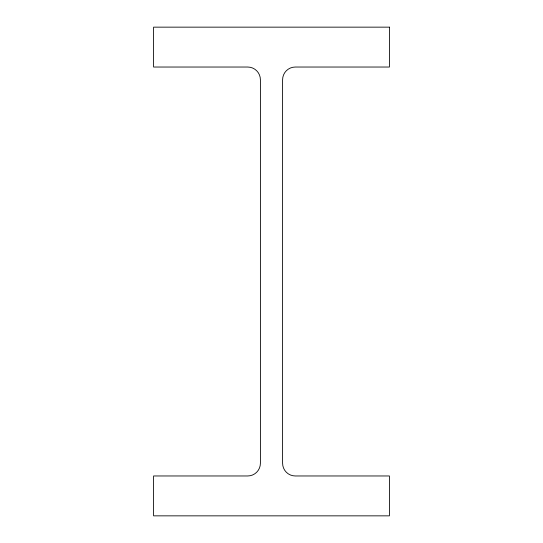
<?xml version="1.0" encoding="UTF-8"?>
<svg xmlns="http://www.w3.org/2000/svg" width="543" height="543" viewBox="0 0 543 543"><rect width="100%" height="100%" fill="white"/><g stroke="black" fill="none" stroke-linecap="round" stroke-linejoin="round"><path stroke-width="0.81" d="M389.412 27.15L153.588 27.15L153.588 67.033L247.703 67.033A12.706 12.706 0 0 1 260.402 79.733L260.402 463.267A12.706 12.706 0 0 1 247.703 475.967L153.588 475.967L153.588 515.85L389.412 515.85L389.412 475.967L295.297 475.967A12.706 12.706 0 0 1 282.598 463.267L282.598 79.733A12.706 12.706 0 0 1 295.297 67.033L389.412 67.033L389.412 27.15"/></g></svg>
